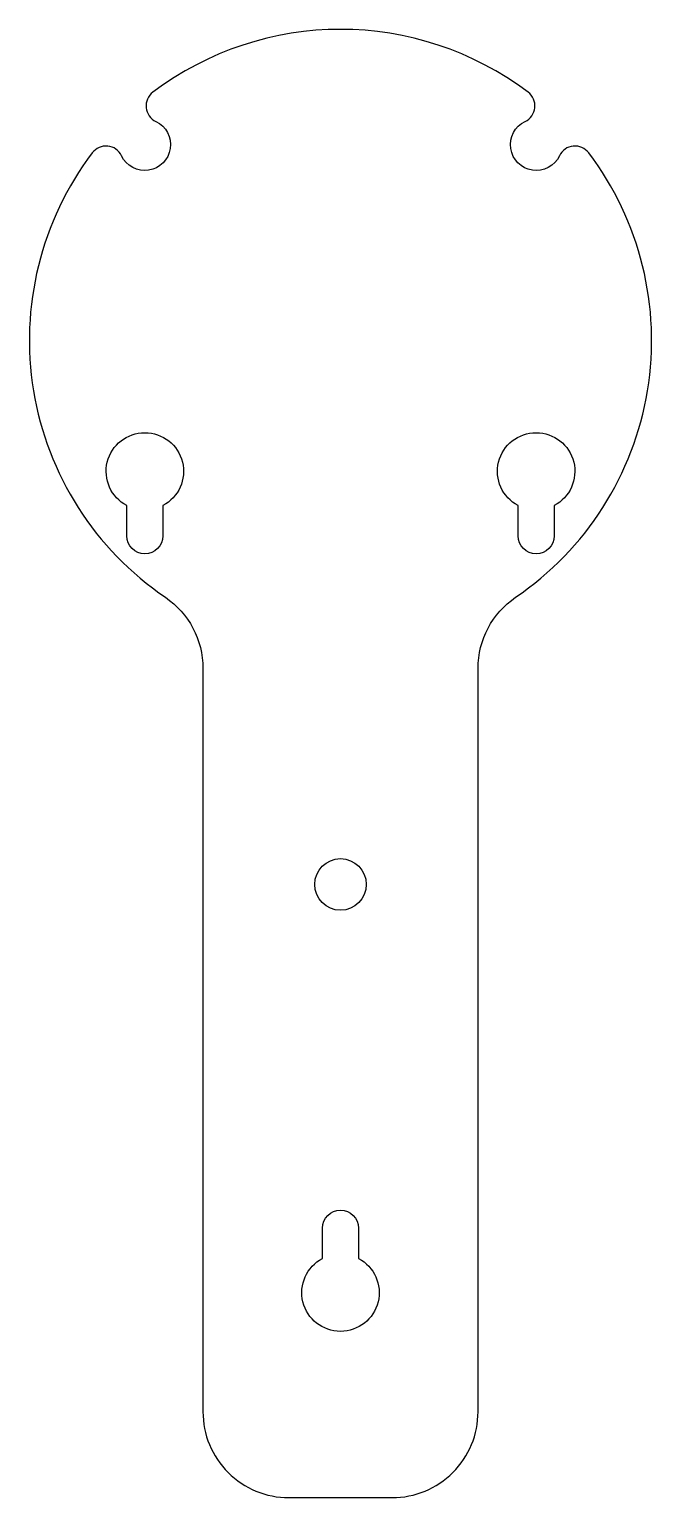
# Model space of a CAD drawing. Header units: millimetres. Extents: x -36 to 36, y -135 to 36.
import ezdxf

# ---------------------------------------------------------------- set-up
doc = ezdxf.new("R2010")
doc.units = ezdxf.units.MM

msp = doc.modelspace()

# ---------------------------------------------------------------- linework, layer by layer
for points in [[(-25.46, 21.47, 0.562782), (-28.87, 21.81, 0.428665), (-20.37, -29.9, -0.248103), (-16, -38.17), (-16, -124.66, 0.414214), (-6, -134.66), (6, -134.66, 0.414214), (16, -124.66), (16, -38.17, -0.248103), (20.37, -29.9, 0.428665), (28.87, 21.81, 0.562782), (25.46, 21.47, -1.416458), (21.47, 25.46, 0.562782), (21.81, 28.87, 0.335341), (-21.81, 28.87, 0.562782), (-21.47, 25.46, -1.416458)], [(-24.85, -22.75), (-24.85, -19.23, -4.038071), (-20.65, -19.23), (-20.65, -22.75, -1)], [(20.65, -22.75), (20.65, -19.23, -4.038071), (24.85, -19.23), (24.85, -22.75, -1)], [(2.1, -103.31), (2.1, -106.83, -4.038071), (-2.1, -106.83), (-2.1, -103.31, -1)]]:
    msp.add_lwpolyline(points, format="xyb", close=True)
msp.add_circle((0, -63.31), 3)

doc.saveas('drawing.dxf')
